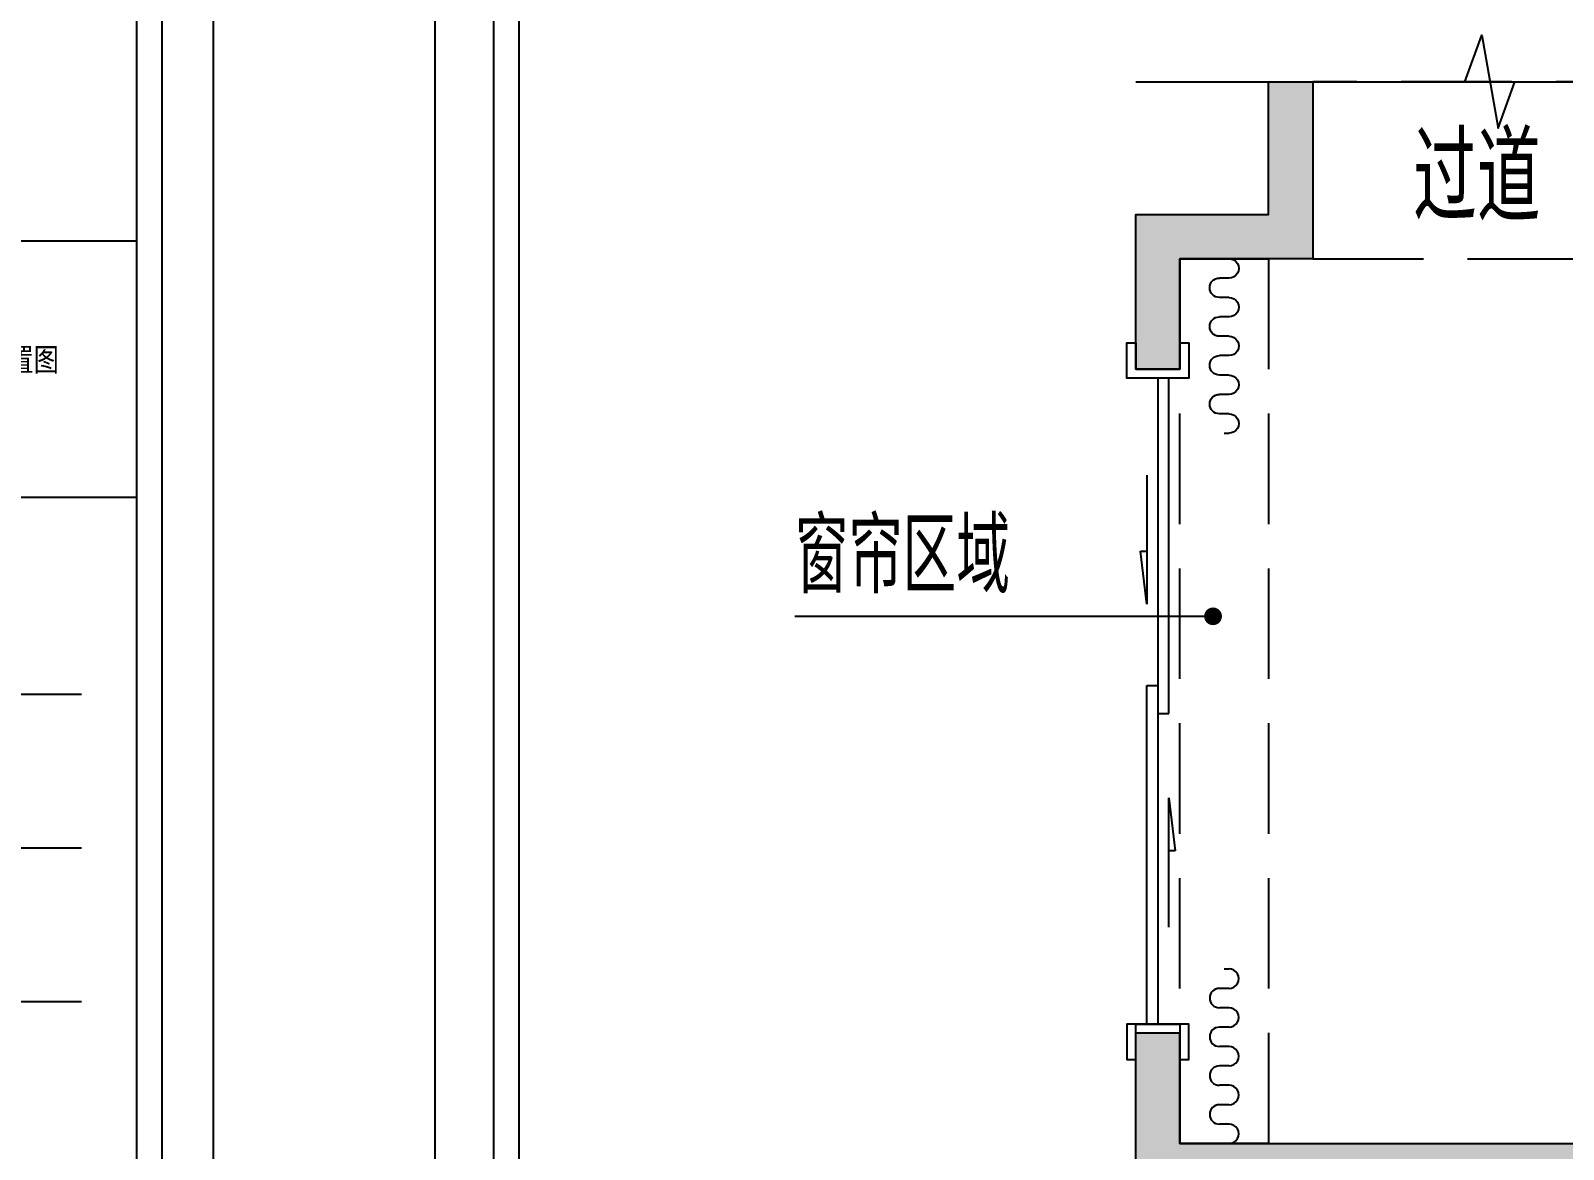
# Model space of a CAD drawing. Extents: x -39284 to 61125, y -120535 to -93658.
# Drawn here: x 24187 to 27650, y -111159 to -108630 of the extents above; entities that cross this region are included whole.
import ezdxf

# ---------------------------------------------------------------- set-up
doc = ezdxf.new("R2010")
doc.units = 0
doc.header["$LTSCALE"] = 1000
doc.header["$MEASUREMENT"] = 0
doc.linetypes.add('DASH', pattern=[0.35, 0.25, -0.1])
for name, color, linetype in [('DIM_SYMB', 3, 'Continuous'), ('DS-DRAPERY', 32, 'Continuous'), ('PM-家具', 146, 'Continuous'), ('PUB_TEXT', 7, 'Continuous'), ('WALL', 255, 'Continuous'), ('WINDOW', 4, 'Continuous')]:
    doc.layers.add(name, color=color, linetype=linetype)
doc.styles.add('_TCH_DIM', font='SIMPLEX', dxfattribs={"bigfont": 'GBCBIG'})
doc.styles.get("Standard").update_dxf_attribs({"font": 'gbenor.shx', "bigfont": 'gbcbig.shx'})
doc.styles.add('WJ', font='', dxfattribs={"width": 0.8, "height": 135})
doc.styles.get('WJ').set_extended_font_data('FangSong_GB2312')

# ---------------------------------------------------------------- blocks, each defined once
blk = doc.blocks.new('餐厅摆放方案图框')
at = {"color": 251}
for p, q in [((372, 17757), (372, 493)), ((25027, 493), (25027, 17757))]:
    blk.add_line(p, q, dxfattribs=at)
for p, q in [((546, 667), (546, 17583)), ((24853, 667), (24853, 17583)), ((21376, 11898), (24853, 11898)), ((21376, 10159), (24853, 10159)), ((21714, 8821), (24478, 8821)), ((21714, 7778), (24478, 7778)), ((21714, 6735), (24478, 6735))]:
    blk.add_line(p, q)
blk.add_lwpolyline([(-25, 145), (25375, 145), (25375, 18105), (-25, 18105)], close=True)
at = {"insert": (21593, 11170), "char_height": 156.48, "width": 3037.95, "attachment_point": 1, "style": 'WJ'}
blk.add_mtext('{\\fSimSun|b0|i0|c134|p2;图纸名称：餐厅摆放方案平面布置图}', dxfattribs=at)
blk = doc.blocks.new('$DorLib2D$00000131')
at = {"color": 0, "linetype": 'Continuous'}
for p, q in [((0.15, 0.125), (0.2319, 0.1973)), ((0.2319, 0.1973), (0.2319, 0.125)), ((-0.5, 0.125), (-0.5, 0)), ((0.0192, 0.125), (-0.5, 0.125)), ((0.0192, 0), (0.0192, 0.125)), ((0.35, 0.125), (0.15, 0.125)), ((-0.5, 0), (0.0192, 0)), ((-0.024, 0), (0.5, 0)), ((-0.024, -0.125), (-0.024, 0)), ((0.5, 0), (0.5, -0.125)), ((-0.35, -0.125), (-0.15, -0.125)), ((-0.2319, -0.1973), (-0.2319, -0.125)), ((-0.15, -0.125), (-0.2319, -0.1973)), ((0.5, -0.125), (-0.024, -0.125))]:
    blk.add_line(p, q, dxfattribs=at)
blk = doc.blocks.new('小窗帘')
for p, q in [((-24821.8, -110076.3), (-24810.9, -110076.3)), ((-24810.9, -110120.2), (-24832.8, -110120.2)), ((-24810.9, -110164), (-24832.8, -110164)), ((-24810.9, -110207.9), (-24832.8, -110207.9)), ((-24810.9, -110251.7), (-24832.8, -110251.7)), ((-24810.9, -110295.6), (-24832.8, -110295.6)), ((-24810.9, -110339.4), (-24832.8, -110339.4)), ((-24810.9, -110383.3), (-24832.8, -110383.3)), ((-24810.9, -110427.1), (-24832.8, -110427.1)), ((-24810.9, -110470.9), (-24832.8, -110470.9))]:
    blk.add_line(p, q)
blk.add_lwpolyline([(-24821.8, -110076.3, 0, 0, 0), (-24821.8, -109983.4, 41.1, 0, 0), (-24821.8, -109934.1, 0, 0, 0)], format="xyseb")
for centre, start, end in [((-24810.9, -110098.3), 270, 90.0002), ((-24832.8, -110142.1), 90, 270), ((-24810.9, -110186), 270, 90.0002), ((-24832.8, -110229.8), 90, 270), ((-24810.9, -110273.6), 270, 90.0002), ((-24832.8, -110317.5), 90, 270), ((-24810.9, -110361.3), 270, 90.0002), ((-24832.8, -110405.2), 90, 270), ((-24810.9, -110449), 270, 90.0002)]:
    blk.add_arc(centre, 21.9, start, end)

msp = doc.modelspace()

# ---------------------------------------------------------------- hatches: boundary and pattern name
at = {"layer": 'WALL'}
h = msp.add_hatch(dxfattribs=at)
h.set_pattern_fill('钢筋混凝土', color=251, scale=10, angle=180)
h.set_pattern_definition([(225, (0, 0), (17.6776695, -17.6776695), []), (230, (0, 0), (-71.726018, 6.275213), [7.5, -82.5]), (175, (0, 0), (13.875133, -75.219213), [6, -66]), (280.4514, (-5.98, 0.52), (-57.85094, -68.943954), [6.37402, -70.11421]), (226.1842, (-2e-15, -20), (-106.724105, 16.5519), [11.25, -123.75]), (276.6356, (-8.89, -18.62), (-93.46627, -97.41179), [9.56103, -105.1713]), (171.1842, (-2e-15, -20), (-93.46619, -97.41186), [9, -99]), (201, (-10, -15), (-59.690705, 40.26189), [7.5, -82.5]), (146, (-10, -15), (-24.331533, -72.515005), [6, -66]), (251.4514, (-14.974, -11.645), (-84.022263, -32.25305), [6.37402, -70.11421]), (217.5, (0, 0), (-1.2159855, -33.2893854), [0, -65.2, 0, -67, 0, -66.25]), (187.5, (0, 0), (-26.306954, -39.441171), [0, -38.2, 0, -63.7, 0, -25.25]), (147.5, (22.3, -3e-15), (-53.3822436, 2.255487), [0, -25, 0, -78, 0, -103.5]), (137.5, (32.3, -4e-15), (-58.318617, -10.010498), [0, -32.5, 0, -51.8, 0, -73.5])])
h.paths.add_polyline_path([(27083.3, -108745.3), (26983.3, -108745.3), (26983.3, -109045.3), (26683.3, -109045.3), (26683.3, -109395.3), (26783.3, -109395.3), (26783.3, -109145.3), (26983.3, -109145.3), (27083.3, -109145.3)])
h.paths.add_polyline_path([(31183.3, -109045.3), (27983.3, -109045.3), (27983.3, -108745.3), (27883.3, -108745.3), (27883.3, -109145.3), (31083.3, -109145.3), (31083.3, -109245.3), (31183.3, -109245.3), (31183.3, -109195.3)])
h.paths.add_polyline_path([(31183.3, -110045.3), (31083.3, -110045.3), (31083.3, -110095.3), (31083.3, -111145.3), (26783.3, -111145.3), (26783.3, -110895.3), (26683.3, -110895.3), (26683.3, -110955.3), (26683.3, -111245.3), (31183.3, -111245.3)])

# ---------------------------------------------------------------- linework, layer by layer
msp.add_line((26983.3, -108745.3), (27983.3, -108745.3))
for points in [[(26683.3, -109395.3), (26683.3, -109045.3), (26983.3, -109045.3), (26983.3, -108745.3)], [(27083.3, -108745.3), (27083.3, -109145.3), (26783.3, -109145.3), (26783.3, -109395.3), (26683.3, -109395.3)], [(26683.3, -110875.3), (26783.3, -110875.3), (26783.3, -111145.3), (31083.3, -111145.3), (31083.3, -110045.3), (31183.3, -110045.3), (31183.3, -111245.3), (26683.3, -111245.3), (26683.3, -110875.3)]]:
    msp.add_lwpolyline(points)
at = {"color": 250, "linetype": 'DASH'}
msp.add_lwpolyline([(27083.3, -109145.3), (27883.3, -109145.3), (27883.3, -108745.3), (27083.3, -108745.3)], close=True, dxfattribs=at)
at = {"layer": 'DIM_SYMB'}
for points in [[(26683.3, -108745.3), (27427.1, -108745.3), (27465.3, -108640.3), (27502.3, -108850.3), (27539.6, -108745.3), (28283.3, -108745.3)], [(25913.3, -109953.7), (26504.1, -109953.7), (26858.1, -109953.7)]]:
    msp.add_lwpolyline(points, dxfattribs=at)
at = {"layer": 'DIM_SYMB', "const_width": 20}
msp.add_lwpolyline([(26848.1, -109953.7, 1), (26868.1, -109953.7, 1)], format="xyb", close=True, dxfattribs=at)
at = {"layer": 'PM-家具'}
for points in [[(26683.3, -109335.3), (26683.3, -109395.3), (26783.3, -109395.3), (26783.3, -109335.3), (26803.3, -109335.3), (26803.3, -109415.3), (26663.3, -109415.3), (26663.3, -109335.3), (26683.3, -109335.3)], [(26683.3, -110955.3), (26683.3, -110895.3), (26783.3, -110895.3), (26783.3, -110955.3), (26803.3, -110955.3), (26803.3, -110875.3), (26663.3, -110875.3), (26663.3, -110955.3), (26683.3, -110955.3)]]:
    msp.add_lwpolyline(points, dxfattribs=at)
at = {"layer": 'WALL', "color": 251, "linetype": 'DASH'}
msp.add_lwpolyline([(26783.3, -109145.3), (26983.3, -109145.3), (26983.3, -111145.3), (26783.3, -111145.3)], close=True, dxfattribs=at)

# ---------------------------------------------------------------- block references
at = {"xscale": 0.3330153595476334, "yscale": 0.3330153595476334, "zscale": 0.3330153595476334}
for p in [(16149.9, -113067.1), (25108.3, -113067.1)]:
    msp.add_blockref('餐厅摆放方案图框', p, dxfattribs=at)
at = {"layer": 'DS-DRAPERY', "xscale": -1, "rotation": 180}
msp.add_blockref('小窗帘', (51705.2, -219616.2), dxfattribs=at)
at = {"layer": 'DS-DRAPERY'}
msp.add_blockref('小窗帘', (51705.2, -674.4), dxfattribs=at)
at = {"layer": 'WINDOW', "xscale": 1460, "yscale": 200, "zscale": 1460, "rotation": 270}
msp.add_blockref('$DorLib2D$00000131', (26733.3, -110145.3), dxfattribs=at)

# ---------------------------------------------------------------- texts
at = {"insert": (27310.2, -108862.1), "char_height": 200, "attachment_point": 1}
msp.add_mtext_dynamic_manual_height_columns('过道', width=489.446, gutter_width=1750, heights=[0], dxfattribs=at)
at = {"layer": 'PUB_TEXT', "style": '_TCH_DIM'}
msp.add_text('窗帘区域', height=168.79, dxfattribs=at).set_placement((25913.3, -109901.2))

doc.saveas('drawing.dxf')
